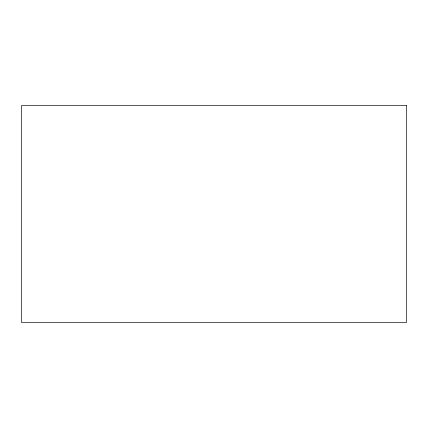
<?xml version="1.0" encoding="UTF-8"?>
<svg xmlns="http://www.w3.org/2000/svg" width="428" height="428" viewBox="0 0 428 428"><rect width="100%" height="100%" fill="white"/><g stroke="black" fill="none" stroke-linecap="round" stroke-linejoin="round"><path stroke-width="0.64" d="M406.6 105.663L21.4 105.663L21.4 322.338L406.6 322.338L406.6 105.663"/></g></svg>
